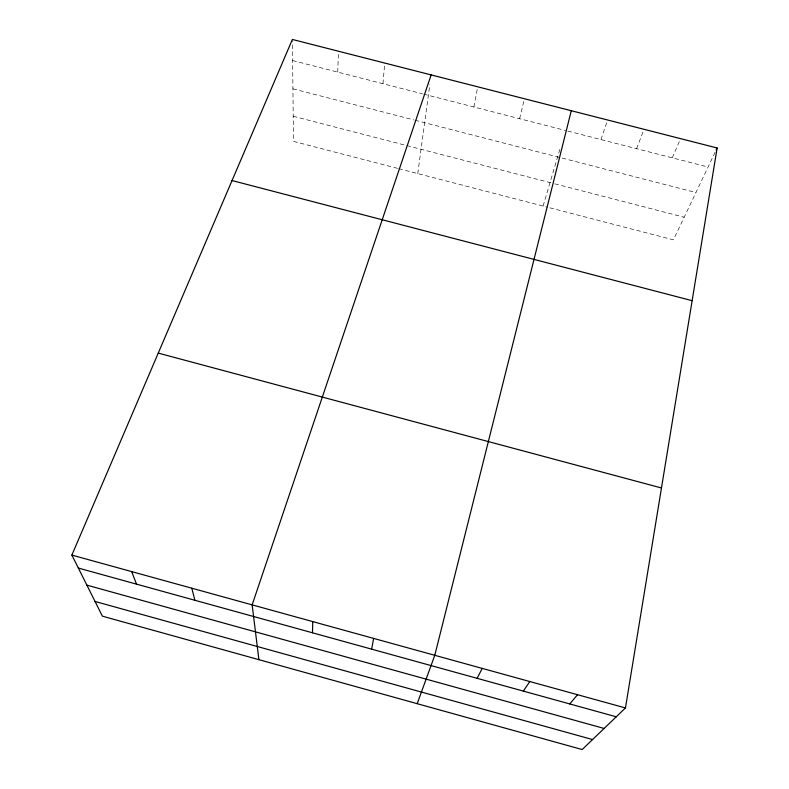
<?xml version="1.0" encoding="UTF-8"?>
<svg xmlns="http://www.w3.org/2000/svg" width="789" height="789" viewBox="0 0 789 789"><rect width="100%" height="100%" fill="white"/><g stroke="black" fill="none" stroke-linecap="round" stroke-linejoin="round"><path stroke-width="0.59" stroke-dasharray="3.94 2.96" d="M337.722 72.105L338.481 51.226M382.971 83.703L384.736 63.051M417.746 173.58L429.837 84.522M473.913 107.008L477.7 86.8M519.606 118.715L524.409 98.743M543.088 206.067L560.338 147.721M600.971 139.564L607.609 119.997M636.585 148.697L644.021 129.307M672.287 157.849L680.532 138.637M715.12 152.218L673.411 239.836L548.888 207.566M292.611 60.546L422.549 93.842M423.713 94.138L565.447 130.461M567.814 131.073L708.078 167.021M292.926 88.822L413.939 119.958M415.122 120.263L695.947 192.516M293.222 116.259L553.612 183.512M554.805 183.817L684.181 217.222M397.567 168.353L293.498 141.379L292.394 40.624M398.761 168.659L547.734 207.27"/><path stroke-width="1.18" d="M312.483 632.798L312.76 621.614M625.46 707.95L717.132 147.987L292.384 39.45L71.868 555.091L102.392 616.17L582.174 749.55L625.46 707.95L71.868 555.091M371.639 649.16L373.631 638.419M571.285 110.716L434.778 655.304L417.203 703.689M431.139 74.906L252.145 604.877L258.91 659.683M716.126 150.097L717.132 147.987M477.118 678.323L482.207 668.401M523.344 691.105L529.794 681.538M569.727 703.926L577.548 694.724M232.045 180.543L692.14 300.688M158.244 353.097L661.468 487.977M78.338 568.05L616.258 716.797M86.889 585.152L604.127 728.454M95.045 601.465L592.569 739.559M131.694 571.621L136.507 584.136M191.786 588.209L194.922 600.291"/></g></svg>
